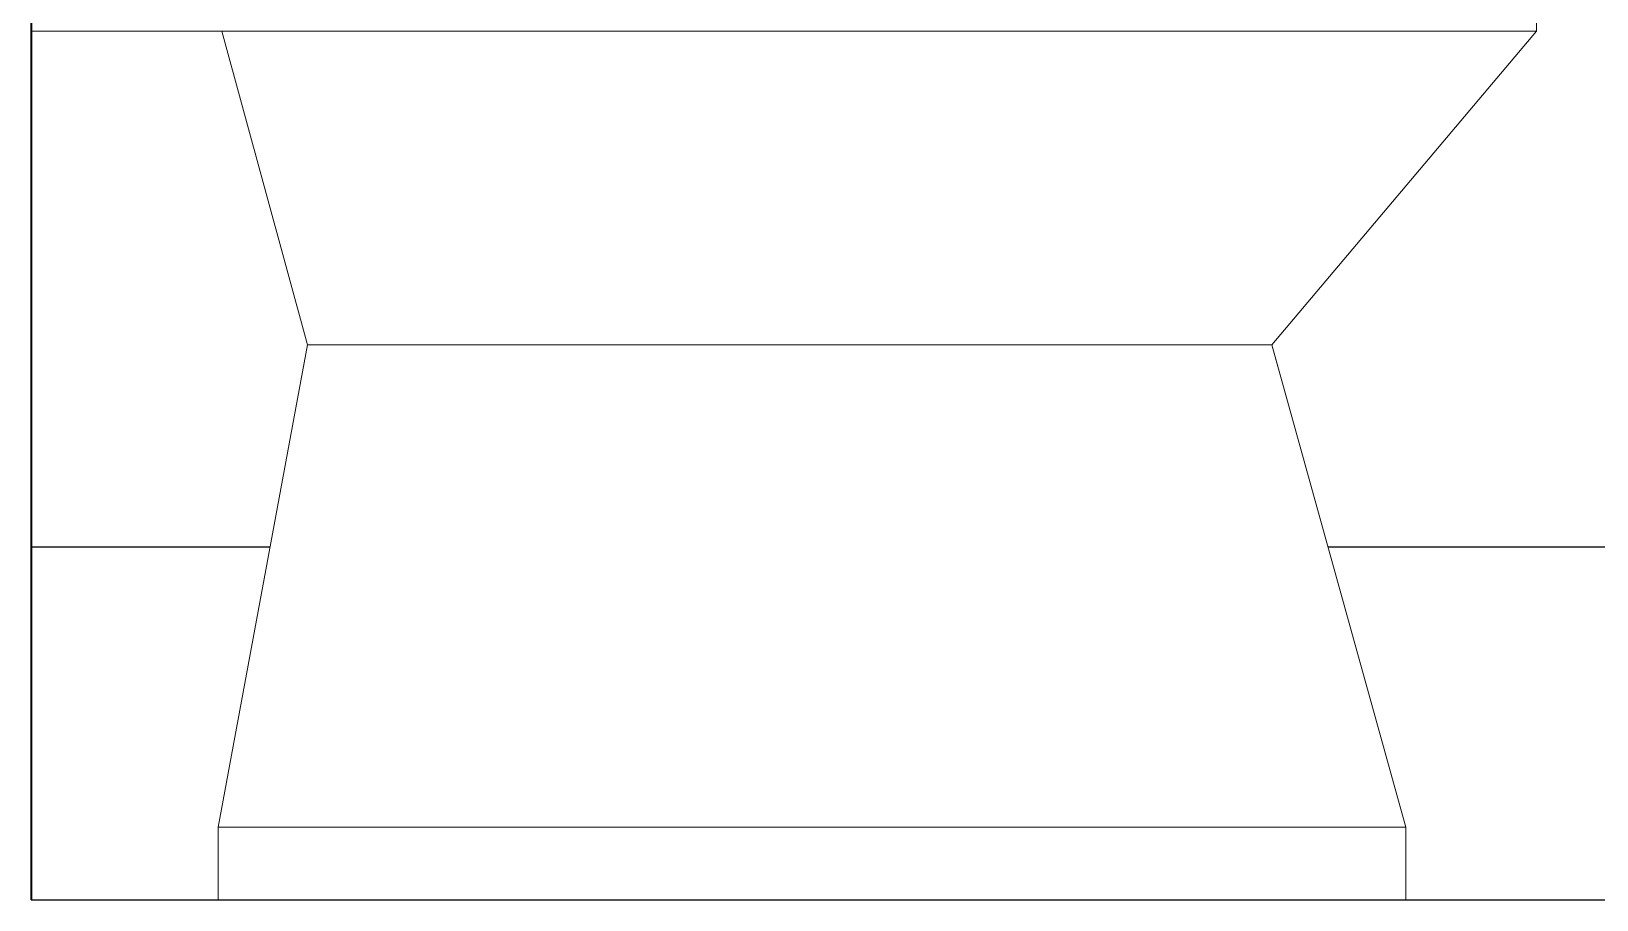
# Model space of a CAD drawing. Header units: millimetres. Extents: x 14397 to 67587, y -11631 to -8348.
# Drawn here: x 17802 to 18468, y -11297 to -10928 of the extents above; entities that cross this region are included whole.
import ezdxf

# ---------------------------------------------------------------- set-up
doc = ezdxf.new("R2010")
doc.units = ezdxf.units.MM
doc.header["$MEASUREMENT"] = 0
doc.linetypes.add('Wipeout_Contour', pattern=[1000, 0, -1000])
for name, color, linetype in [('NewA-Ee_25_10-M_WallsInternal', 7, 'Continuous'), ('NewA-Ee_30_40-M_Floors', 7, 'Continuous'), ('NewA-Ee_40_20-M_GeneralFFAndEInternalSanitary', 7, 'Continuous'), ('NewA-Zz_80_45_00-P_DetailInternal', 7, 'Continuous')]:
    doc.layers.add(name, color=color, linetype=linetype)

# ---------------------------------------------------------------- blocks, each defined once
blk = doc.blocks.new('Section Elem_11_2', base_point=(9310.24, -111297.47))
at = {"color": 254, "linetype": 'Wipeout_Contour', "lineweight": 0, "ltscale": 126276.057676}
blk.add_wipeout([(17883.13, -10928.24), (17802.11, -10928.24), (17802.11, -11297.47), (17881.49, -11297.47), (17881.49, -11266.7), (17919.47, -11061.57)], dxfattribs=at).dxf.layer = 'NewA-Ee_25_10-M_WallsInternal'
blk = doc.blocks.new('Section Elem_13_2', base_point=(9310.24, -111297.47))
at = {"color": 254, "linetype": 'Wipeout_Contour', "lineweight": 0, "ltscale": 86279.011114}
blk.add_wipeout([(18386.45, -11266.7), (18381.4, -11266.7), (18381.4, -11297.47), (18386.45, -11297.47)], dxfattribs=at).dxf.layer = 'NewA-Ee_40_20-M_GeneralFFAndEInternalSanitary'
at = {"color": 254, "linetype": 'Wipeout_Contour', "lineweight": 0, "ltscale": 86245.283795}
blk.add_wipeout([(18381.4, -11297.47), (18381.4, -11266.7), (18366.66, -11266.7), (18366.66, -11297.47)], dxfattribs=at).dxf.layer = 'NewA-Ee_40_20-M_GeneralFFAndEInternalSanitary'
at = {"color": 254, "linetype": 'Wipeout_Contour', "lineweight": 0, "ltscale": 86180.425017}
blk.add_wipeout([(18366.66, -11297.47), (18366.66, -11266.7), (18343.34, -11266.7), (18343.34, -11297.47)], dxfattribs=at).dxf.layer = 'NewA-Ee_40_20-M_GeneralFFAndEInternalSanitary'
at = {"color": 254, "linetype": 'Wipeout_Contour', "lineweight": 0, "ltscale": 86089.422438}
blk.add_wipeout([(18343.34, -11297.47), (18343.34, -11266.7), (18313.24, -11266.7), (18313.24, -11297.47)], dxfattribs=at).dxf.layer = 'NewA-Ee_40_20-M_GeneralFFAndEInternalSanitary'
at = {"color": 254, "linetype": 'Wipeout_Contour', "lineweight": 0, "ltscale": 85975.449752}
blk.add_wipeout([(18313.24, -11266.7), (18276.4, -11266.7), (18276.4, -11297.47), (18313.24, -11297.47)], dxfattribs=at).dxf.layer = 'NewA-Ee_40_20-M_GeneralFFAndEInternalSanitary'
at = {"color": 254, "linetype": 'Wipeout_Contour', "lineweight": 0, "ltscale": 85847.079982}
blk.add_wipeout([(18276.4, -11297.47), (18276.4, -11266.7), (18237.81, -11266.7), (18237.81, -11297.47)], dxfattribs=at).dxf.layer = 'NewA-Ee_40_20-M_GeneralFFAndEInternalSanitary'
at = {"color": 254, "linetype": 'Wipeout_Contour', "lineweight": 0, "ltscale": 85714.09028}
blk.add_wipeout([(18198.21, -11297.47), (18237.81, -11297.47), (18237.81, -11266.7), (18198.21, -11266.7)], dxfattribs=at).dxf.layer = 'NewA-Ee_40_20-M_GeneralFFAndEInternalSanitary'
at = {"color": 254, "linetype": 'Wipeout_Contour', "lineweight": 0, "ltscale": 85579.158486}
blk.add_wipeout([(18198.21, -11297.47), (18198.21, -11266.7), (18158.43, -11266.7), (18158.43, -11297.47)], dxfattribs=at).dxf.layer = 'NewA-Ee_40_20-M_GeneralFFAndEInternalSanitary'
at = {"color": 254, "linetype": 'Wipeout_Contour', "lineweight": 0, "ltscale": 85429.109224}
blk.add_wipeout([(18109.88, -11266.7), (18109.88, -11297.47), (18158.43, -11297.47), (18158.43, -11266.7)], dxfattribs=at).dxf.layer = 'NewA-Ee_40_20-M_GeneralFFAndEInternalSanitary'
at = {"color": 254, "linetype": 'Wipeout_Contour', "lineweight": 0, "ltscale": 85264.755379}
blk.add_wipeout([(18109.88, -11297.47), (18109.88, -11266.7), (18061.61, -11266.7), (18061.61, -11297.47)], dxfattribs=at).dxf.layer = 'NewA-Ee_40_20-M_GeneralFFAndEInternalSanitary'
at = {"color": 254, "linetype": 'Wipeout_Contour', "lineweight": 0, "ltscale": 85101.560822}
blk.add_wipeout([(18061.61, -11297.47), (18061.61, -11266.7), (18013.67, -11266.7), (18013.67, -11297.47)], dxfattribs=at).dxf.layer = 'NewA-Ee_40_20-M_GeneralFFAndEInternalSanitary'
at = {"color": 254, "linetype": 'Wipeout_Contour', "lineweight": 0, "ltscale": 84939.76058}
blk.add_wipeout([(18013.67, -11297.47), (18013.67, -11266.7), (17966.15, -11266.7), (17966.15, -11297.47)], dxfattribs=at).dxf.layer = 'NewA-Ee_40_20-M_GeneralFFAndEInternalSanitary'
at = {"color": 254, "linetype": 'Wipeout_Contour', "lineweight": 0, "ltscale": 84801.864143}
blk.add_wipeout([(17966.15, -11297.47), (17966.15, -11266.7), (17932.27, -11266.7), (17932.27, -11297.47)], dxfattribs=at).dxf.layer = 'NewA-Ee_40_20-M_GeneralFFAndEInternalSanitary'
at = {"color": 254, "linetype": 'Wipeout_Contour', "lineweight": 0, "ltscale": 84698.520044}
blk.add_wipeout([(17932.27, -11297.47), (17932.27, -11266.7), (17905.11, -11266.7), (17905.11, -11297.47)], dxfattribs=at).dxf.layer = 'NewA-Ee_40_20-M_GeneralFFAndEInternalSanitary'
at = {"color": 254, "linetype": 'Wipeout_Contour', "lineweight": 0, "ltscale": 84622.859674}
blk.add_wipeout([(17905.11, -11297.47), (17905.11, -11266.7), (17887.56, -11266.7), (17887.56, -11297.47)], dxfattribs=at).dxf.layer = 'NewA-Ee_40_20-M_GeneralFFAndEInternalSanitary'
at = {"color": 254, "linetype": 'Wipeout_Contour', "lineweight": 0, "ltscale": 84582.912265}
blk.add_wipeout([(17887.56, -11266.7), (17881.49, -11266.7), (17881.49, -11297.47), (17887.56, -11297.47)], dxfattribs=at).dxf.layer = 'NewA-Ee_40_20-M_GeneralFFAndEInternalSanitary'
at = {"color": 254, "linetype": 'Wipeout_Contour', "lineweight": 0, "ltscale": 63336.427292}
blk.add_wipeout([(17922.06, -11061.57), (17881.49, -11266.7), (17887.56, -11266.7)], dxfattribs=at).dxf.layer = 'NewA-Ee_40_20-M_GeneralFFAndEInternalSanitary'
at = {"color": 254, "linetype": 'Wipeout_Contour', "lineweight": 0, "ltscale": 63253.772297}
blk.add_wipeout([(17919.47, -11061.57), (17881.49, -11266.7), (17922.06, -11061.57)], dxfattribs=at).dxf.layer = 'NewA-Ee_40_20-M_GeneralFFAndEInternalSanitary'
at = {"layer": 'NewA-Ee_40_20-M_GeneralFFAndEInternalSanitary', "color": 1, "linetype": 'Continuous', "lineweight": 18}
blk.add_line((17881.49, -11297.47), (17881.49, -11266.7), dxfattribs=at)
at = {"color": 254, "linetype": 'Wipeout_Contour', "lineweight": 0, "ltscale": 63362.553929}
blk.add_wipeout([(17887.56, -11266.7), (17905.11, -11266.7), (17929.54, -11061.57)], dxfattribs=at).dxf.layer = 'NewA-Ee_40_20-M_GeneralFFAndEInternalSanitary'
at = {"color": 254, "linetype": 'Wipeout_Contour', "lineweight": 0, "ltscale": 63267.572658}
blk.add_wipeout([(17922.06, -11061.57), (17887.56, -11266.7), (17929.54, -11061.57)], dxfattribs=at).dxf.layer = 'NewA-Ee_40_20-M_GeneralFFAndEInternalSanitary'
at = {"layer": 'NewA-Ee_40_20-M_GeneralFFAndEInternalSanitary', "color": 1, "linetype": 'Continuous', "lineweight": 18}
blk.add_line((17887.56, -11266.7), (17881.49, -11266.7), dxfattribs=at)
at = {"color": 254, "linetype": 'Wipeout_Contour', "lineweight": 0, "ltscale": 63410.003974}
blk.add_wipeout([(17905.11, -11266.7), (17932.27, -11266.7), (17941.16, -11061.57)], dxfattribs=at).dxf.layer = 'NewA-Ee_40_20-M_GeneralFFAndEInternalSanitary'
at = {"color": 254, "linetype": 'Wipeout_Contour', "lineweight": 0, "ltscale": 63298.807663}
blk.add_wipeout([(17905.11, -11266.7), (17941.16, -11061.57), (17929.54, -11061.57)], dxfattribs=at).dxf.layer = 'NewA-Ee_40_20-M_GeneralFFAndEInternalSanitary'
at = {"layer": 'NewA-Ee_40_20-M_GeneralFFAndEInternalSanitary', "color": 1, "linetype": 'Continuous', "lineweight": 18}
blk.add_line((17905.11, -11266.7), (17887.56, -11266.7), dxfattribs=at)
at = {"color": 254, "linetype": 'Wipeout_Contour', "lineweight": 0, "ltscale": 63474.135406}
blk.add_wipeout([(17932.27, -11266.7), (17966.15, -11266.7), (17955.71, -11061.57)], dxfattribs=at).dxf.layer = 'NewA-Ee_40_20-M_GeneralFFAndEInternalSanitary'
at = {"color": 254, "linetype": 'Wipeout_Contour', "lineweight": 0, "ltscale": 63344.332872}
blk.add_wipeout([(17932.27, -11266.7), (17955.71, -11061.57), (17941.16, -11061.57)], dxfattribs=at).dxf.layer = 'NewA-Ee_40_20-M_GeneralFFAndEInternalSanitary'
at = {"color": 254, "linetype": 'Wipeout_Contour', "lineweight": 0, "ltscale": 63586.807461}
blk.add_wipeout([(17966.15, -11266.7), (18013.67, -11266.7), (18007.19, -11061.57)], dxfattribs=at).dxf.layer = 'NewA-Ee_40_20-M_GeneralFFAndEInternalSanitary'
at = {"layer": 'NewA-Ee_40_20-M_GeneralFFAndEInternalSanitary', "color": 1, "linetype": 'Continuous', "lineweight": 18}
blk.add_line((17932.27, -11266.7), (17905.11, -11266.7), dxfattribs=at)
at = {"color": 254, "linetype": 'Wipeout_Contour', "lineweight": 0, "ltscale": 63429.413139}
blk.add_wipeout([(17966.15, -11266.7), (18007.19, -11061.57), (17955.71, -11061.57)], dxfattribs=at).dxf.layer = 'NewA-Ee_40_20-M_GeneralFFAndEInternalSanitary'
at = {"color": 254, "linetype": 'Wipeout_Contour', "lineweight": 0, "ltscale": 63712.006132}
blk.add_wipeout([(18013.67, -11266.7), (18061.61, -11266.7), (18059.21, -11061.57)], dxfattribs=at).dxf.layer = 'NewA-Ee_40_20-M_GeneralFFAndEInternalSanitary'
at = {"layer": 'NewA-Ee_40_20-M_GeneralFFAndEInternalSanitary', "color": 1, "linetype": 'Continuous', "lineweight": 18}
blk.add_line((17966.15, -11266.7), (17932.27, -11266.7), dxfattribs=at)
at = {"color": 254, "linetype": 'Wipeout_Contour', "lineweight": 0, "ltscale": 63557.941906}
blk.add_wipeout([(18013.67, -11266.7), (18059.21, -11061.57), (18007.19, -11061.57)], dxfattribs=at).dxf.layer = 'NewA-Ee_40_20-M_GeneralFFAndEInternalSanitary'
at = {"layer": 'NewA-Ee_40_20-M_GeneralFFAndEInternalSanitary', "color": 1, "linetype": 'Continuous', "lineweight": 18}
blk.add_line((18013.67, -11266.7), (17966.15, -11266.7), dxfattribs=at)
at = {"color": 254, "linetype": 'Wipeout_Contour', "lineweight": 0, "ltscale": 63838.378991}
blk.add_wipeout([(18061.61, -11266.7), (18109.88, -11266.7), (18111.67, -11061.57)], dxfattribs=at).dxf.layer = 'NewA-Ee_40_20-M_GeneralFFAndEInternalSanitary'
at = {"color": 254, "linetype": 'Wipeout_Contour', "lineweight": 0, "ltscale": 63687.763308}
blk.add_wipeout([(18111.67, -11061.57), (18059.21, -11061.57), (18061.61, -11266.7)], dxfattribs=at).dxf.layer = 'NewA-Ee_40_20-M_GeneralFFAndEInternalSanitary'
at = {"layer": 'NewA-Ee_40_20-M_GeneralFFAndEInternalSanitary', "color": 1, "linetype": 'Continuous', "lineweight": 18}
blk.add_line((18061.61, -11266.7), (18013.67, -11266.7), dxfattribs=at)
at = {"color": 254, "linetype": 'Wipeout_Contour', "lineweight": 0, "ltscale": 63965.739604}
blk.add_wipeout([(18109.88, -11266.7), (18158.43, -11266.7), (18164.49, -11061.57)], dxfattribs=at).dxf.layer = 'NewA-Ee_40_20-M_GeneralFFAndEInternalSanitary'
at = {"color": 254, "linetype": 'Wipeout_Contour', "lineweight": 0, "ltscale": 63818.595885}
blk.add_wipeout([(18111.67, -11061.57), (18109.88, -11266.7), (18164.49, -11061.57)], dxfattribs=at).dxf.layer = 'NewA-Ee_40_20-M_GeneralFFAndEInternalSanitary'
at = {"layer": 'NewA-Ee_40_20-M_GeneralFFAndEInternalSanitary', "color": 1, "linetype": 'Continuous', "lineweight": 18}
blk.add_line((18109.88, -11266.7), (18061.61, -11266.7), dxfattribs=at)
at = {"color": 254, "linetype": 'Wipeout_Contour', "lineweight": 0, "ltscale": 64067.852829}
blk.add_wipeout([(18196.22, -11061.57), (18158.43, -11266.7), (18198.21, -11266.7)], dxfattribs=at).dxf.layer = 'NewA-Ee_40_20-M_GeneralFFAndEInternalSanitary'
at = {"color": 254, "linetype": 'Wipeout_Contour', "lineweight": 0, "ltscale": 63931.923434}
blk.add_wipeout([(18158.43, -11266.7), (18196.22, -11061.57), (18164.49, -11061.57)], dxfattribs=at).dxf.layer = 'NewA-Ee_40_20-M_GeneralFFAndEInternalSanitary'
at = {"layer": 'NewA-Ee_40_20-M_GeneralFFAndEInternalSanitary', "color": 1, "linetype": 'Continuous', "lineweight": 18}
blk.add_line((18158.43, -11266.7), (18109.88, -11266.7), dxfattribs=at)
at = {"color": 254, "linetype": 'Wipeout_Contour', "lineweight": 0, "ltscale": 64162.508131}
blk.add_wipeout([(18198.21, -11266.7), (18237.81, -11266.7), (18227.8, -11061.57)], dxfattribs=at).dxf.layer = 'NewA-Ee_40_20-M_GeneralFFAndEInternalSanitary'
at = {"color": 254, "linetype": 'Wipeout_Contour', "lineweight": 0, "ltscale": 64019.930716}
blk.add_wipeout([(18196.22, -11061.57), (18198.21, -11266.7), (18227.8, -11061.57)], dxfattribs=at).dxf.layer = 'NewA-Ee_40_20-M_GeneralFFAndEInternalSanitary'
at = {"color": 254, "linetype": 'Wipeout_Contour', "lineweight": 0, "ltscale": 64255.532077}
blk.add_wipeout([(18258.59, -11061.57), (18237.81, -11266.7), (18276.4, -11266.7)], dxfattribs=at).dxf.layer = 'NewA-Ee_40_20-M_GeneralFFAndEInternalSanitary'
at = {"layer": 'NewA-Ee_40_20-M_GeneralFFAndEInternalSanitary', "color": 1, "linetype": 'Continuous', "lineweight": 18}
blk.add_line((18198.21, -11266.7), (18158.43, -11266.7), dxfattribs=at)
at = {"color": 254, "linetype": 'Wipeout_Contour', "lineweight": 0, "ltscale": 64106.698623}
blk.add_wipeout([(18227.8, -11061.57), (18237.81, -11266.7), (18258.59, -11061.57)], dxfattribs=at).dxf.layer = 'NewA-Ee_40_20-M_GeneralFFAndEInternalSanitary'
at = {"color": 254, "linetype": 'Wipeout_Contour', "lineweight": 0, "ltscale": 64345.065465}
blk.add_wipeout([(18287.97, -11061.57), (18276.4, -11266.7), (18313.24, -11266.7)], dxfattribs=at).dxf.layer = 'NewA-Ee_40_20-M_GeneralFFAndEInternalSanitary'
at = {"layer": 'NewA-Ee_40_20-M_GeneralFFAndEInternalSanitary', "color": 1, "linetype": 'Continuous', "lineweight": 18}
blk.add_line((18237.81, -11266.7), (18198.21, -11266.7), dxfattribs=at)
at = {"color": 254, "linetype": 'Wipeout_Contour', "lineweight": 0, "ltscale": 64190.766154}
blk.add_wipeout([(18287.97, -11061.57), (18258.59, -11061.57), (18276.4, -11266.7)], dxfattribs=at).dxf.layer = 'NewA-Ee_40_20-M_GeneralFFAndEInternalSanitary'
at = {"color": 254, "linetype": 'Wipeout_Contour', "lineweight": 0, "ltscale": 64416.797418}
blk.add_wipeout([(18313.24, -11266.7), (18343.34, -11266.7), (18305.08, -11061.57)], dxfattribs=at).dxf.layer = 'NewA-Ee_40_20-M_GeneralFFAndEInternalSanitary'
at = {"layer": 'NewA-Ee_40_20-M_GeneralFFAndEInternalSanitary', "color": 1, "linetype": 'Continuous', "lineweight": 18}
blk.add_line((18276.4, -11266.7), (18237.81, -11266.7), dxfattribs=at)
at = {"color": 254, "linetype": 'Wipeout_Contour', "lineweight": 0, "ltscale": 64261.838784}
blk.add_wipeout([(18313.24, -11266.7), (18305.08, -11061.57), (18287.97, -11061.57)], dxfattribs=at).dxf.layer = 'NewA-Ee_40_20-M_GeneralFFAndEInternalSanitary'
at = {"color": 254, "linetype": 'Wipeout_Contour', "lineweight": 0, "ltscale": 64473.397233}
blk.add_wipeout([(18343.34, -11266.7), (18366.66, -11266.7), (18318.33, -11061.57)], dxfattribs=at).dxf.layer = 'NewA-Ee_40_20-M_GeneralFFAndEInternalSanitary'
at = {"color": 254, "linetype": 'Wipeout_Contour', "lineweight": 0, "ltscale": 64313.748622}
blk.add_wipeout([(18343.34, -11266.7), (18318.33, -11061.57), (18305.08, -11061.57)], dxfattribs=at).dxf.layer = 'NewA-Ee_40_20-M_GeneralFFAndEInternalSanitary'
at = {"layer": 'NewA-Ee_40_20-M_GeneralFFAndEInternalSanitary', "color": 1, "linetype": 'Continuous', "lineweight": 18}
blk.add_line((18313.24, -11266.7), (18276.4, -11266.7), dxfattribs=at)
at = {"color": 254, "linetype": 'Wipeout_Contour', "lineweight": 0, "ltscale": 64512.830029}
blk.add_wipeout([(18366.66, -11266.7), (18381.4, -11266.7), (18326.71, -11061.57)], dxfattribs=at).dxf.layer = 'NewA-Ee_40_20-M_GeneralFFAndEInternalSanitary'
at = {"color": 254, "linetype": 'Wipeout_Contour', "lineweight": 0, "ltscale": 64352.284121}
blk.add_wipeout([(18366.66, -11266.7), (18326.71, -11061.57), (18318.33, -11061.57)], dxfattribs=at).dxf.layer = 'NewA-Ee_40_20-M_GeneralFFAndEInternalSanitary'
at = {"color": 254, "linetype": 'Wipeout_Contour', "lineweight": 0, "ltscale": 64531.998344}
blk.add_wipeout([(18329.57, -11061.57), (18381.4, -11266.7), (18386.45, -11266.7)], dxfattribs=at).dxf.layer = 'NewA-Ee_40_20-M_GeneralFFAndEInternalSanitary'
at = {"layer": 'NewA-Ee_40_20-M_GeneralFFAndEInternalSanitary', "color": 1, "linetype": 'Continuous', "lineweight": 18}
blk.add_line((18386.45, -11297.47), (18386.45, -11266.7), dxfattribs=at)
at = {"color": 254, "linetype": 'Wipeout_Contour', "lineweight": 0, "ltscale": 64374.583951}
blk.add_wipeout([(18326.71, -11061.57), (18381.4, -11266.7), (18329.57, -11061.57)], dxfattribs=at).dxf.layer = 'NewA-Ee_40_20-M_GeneralFFAndEInternalSanitary'
at = {"layer": 'NewA-Ee_40_20-M_GeneralFFAndEInternalSanitary', "color": 1, "linetype": 'Continuous', "lineweight": 18}
for p, q in [((18343.34, -11266.7), (18313.24, -11266.7)), ((18366.66, -11266.7), (18343.34, -11266.7)), ((18381.4, -11266.7), (18366.66, -11266.7)), ((18386.45, -11266.7), (18381.4, -11266.7))]:
    blk.add_line(p, q, dxfattribs=at)
at = {"color": 254, "linetype": 'Wipeout_Contour', "lineweight": 0, "ltscale": 64218.513592}
blk.add_wipeout([(18326.71, -11061.57), (18413.96, -10928.24), (18318.33, -11061.57)], dxfattribs=at).dxf.layer = 'NewA-Ee_40_20-M_GeneralFFAndEInternalSanitary'
at = {"color": 254, "linetype": 'Wipeout_Contour', "lineweight": 0, "ltscale": 64248.99375}
blk.add_wipeout([(18326.71, -11061.57), (18434.94, -10928.24), (18413.96, -10928.24)], dxfattribs=at).dxf.layer = 'NewA-Ee_40_20-M_GeneralFFAndEInternalSanitary'
at = {"color": 254, "linetype": 'Wipeout_Contour', "lineweight": 0, "ltscale": 64171.404207}
blk.add_wipeout([(18380.79, -10928.24), (18305.08, -11061.57), (18318.33, -11061.57)], dxfattribs=at).dxf.layer = 'NewA-Ee_40_20-M_GeneralFFAndEInternalSanitary'
at = {"color": 254, "linetype": 'Wipeout_Contour', "lineweight": 0, "ltscale": 64195.391251}
blk.add_wipeout([(18380.79, -10928.24), (18318.33, -11061.57), (18413.96, -10928.24)], dxfattribs=at).dxf.layer = 'NewA-Ee_40_20-M_GeneralFFAndEInternalSanitary'
at = {"color": 254, "linetype": 'Wipeout_Contour', "lineweight": 0, "ltscale": 64108.480835}
blk.add_wipeout([(18287.97, -11061.57), (18305.08, -11061.57), (18337.97, -10928.24)], dxfattribs=at).dxf.layer = 'NewA-Ee_40_20-M_GeneralFFAndEInternalSanitary'
at = {"color": 254, "linetype": 'Wipeout_Contour', "lineweight": 0, "ltscale": 64030.39309}
blk.add_wipeout([(18293.84, -10928.24), (18258.59, -11061.57), (18287.97, -11061.57)], dxfattribs=at).dxf.layer = 'NewA-Ee_40_20-M_GeneralFFAndEInternalSanitary'
at = {"color": 254, "linetype": 'Wipeout_Contour', "lineweight": 0, "ltscale": 64118.91895}
blk.add_wipeout([(18337.97, -10928.24), (18305.08, -11061.57), (18380.79, -10928.24)], dxfattribs=at).dxf.layer = 'NewA-Ee_40_20-M_GeneralFFAndEInternalSanitary'
at = {"color": 254, "linetype": 'Wipeout_Contour', "lineweight": 0, "ltscale": 63939.410238}
blk.add_wipeout([(18227.8, -11061.57), (18258.59, -11061.57), (18247.6, -10928.24)], dxfattribs=at).dxf.layer = 'NewA-Ee_40_20-M_GeneralFFAndEInternalSanitary'
at = {"color": 254, "linetype": 'Wipeout_Contour', "lineweight": 0, "ltscale": 64029.85749}
blk.add_wipeout([(18293.84, -10928.24), (18287.97, -11061.57), (18337.97, -10928.24)], dxfattribs=at).dxf.layer = 'NewA-Ee_40_20-M_GeneralFFAndEInternalSanitary'
at = {"layer": 'NewA-Ee_40_20-M_GeneralFFAndEInternalSanitary', "color": 1, "linetype": 'Continuous', "lineweight": 18}
blk.add_line((18305.08, -11061.57), (18318.33, -11061.57), dxfattribs=at)
at = {"color": 254, "linetype": 'Wipeout_Contour', "lineweight": 0, "ltscale": 63845.856526}
blk.add_wipeout([(18200.16, -10928.24), (18196.22, -11061.57), (18227.8, -11061.57)], dxfattribs=at).dxf.layer = 'NewA-Ee_40_20-M_GeneralFFAndEInternalSanitary'
at = {"color": 254, "linetype": 'Wipeout_Contour', "lineweight": 0, "ltscale": 63927.038923}
blk.add_wipeout([(18247.6, -10928.24), (18258.59, -11061.57), (18293.84, -10928.24)], dxfattribs=at).dxf.layer = 'NewA-Ee_40_20-M_GeneralFFAndEInternalSanitary'
at = {"color": 254, "linetype": 'Wipeout_Contour', "lineweight": 0, "ltscale": 64246.234284}
blk.add_wipeout([(18326.71, -11061.57), (18329.57, -11061.57), (18434.94, -10928.24)], dxfattribs=at).dxf.layer = 'NewA-Ee_40_20-M_GeneralFFAndEInternalSanitary'
at = {"layer": 'NewA-Ee_40_20-M_GeneralFFAndEInternalSanitary', "color": 1, "linetype": 'Continuous', "lineweight": 18}
for p, q in [((18258.59, -11061.57), (18287.97, -11061.57)), ((18287.97, -11061.57), (18305.08, -11061.57))]:
    blk.add_line(p, q, dxfattribs=at)
at = {"color": 254, "linetype": 'Wipeout_Contour', "lineweight": 0, "ltscale": 63750.770476}
blk.add_wipeout([(18152.5, -10928.24), (18164.49, -11061.57), (18196.22, -11061.57)], dxfattribs=at).dxf.layer = 'NewA-Ee_40_20-M_GeneralFFAndEInternalSanitary'
at = {"color": 254, "linetype": 'Wipeout_Contour', "lineweight": 0, "ltscale": 63820.0515}
blk.add_wipeout([(18200.16, -10928.24), (18227.8, -11061.57), (18247.6, -10928.24)], dxfattribs=at).dxf.layer = 'NewA-Ee_40_20-M_GeneralFFAndEInternalSanitary'
at = {"color": 254, "linetype": 'Wipeout_Contour', "lineweight": 0, "ltscale": 64275.548591}
blk.add_wipeout([(18329.57, -11061.57), (18442.11, -10928.24), (18434.94, -10928.24)], dxfattribs=at).dxf.layer = 'NewA-Ee_40_20-M_GeneralFFAndEInternalSanitary'
at = {"layer": 'NewA-Ee_40_20-M_GeneralFFAndEInternalSanitary', "color": 1, "linetype": 'Continuous', "lineweight": 18}
for p, q in [((18227.8, -11061.57), (18258.59, -11061.57)), ((18318.33, -11061.57), (18326.71, -11061.57)), ((18326.71, -11061.57), (18329.57, -11061.57)), ((18386.45, -11266.7), (18329.57, -11061.57))]:
    blk.add_line(p, q, dxfattribs=at)
at = {"color": 254, "linetype": 'Wipeout_Contour', "lineweight": 0, "ltscale": 85703.656234}
blk.add_wipeout([(18442.11, -10897.47), (18434.94, -10897.47), (18434.94, -10928.24), (18442.11, -10928.24)], dxfattribs=at).dxf.layer = 'NewA-Ee_40_20-M_GeneralFFAndEInternalSanitary'
at = {"color": 254, "linetype": 'Wipeout_Contour', "lineweight": 0, "ltscale": 63711.240628}
blk.add_wipeout([(18152.5, -10928.24), (18196.22, -11061.57), (18200.16, -10928.24)], dxfattribs=at).dxf.layer = 'NewA-Ee_40_20-M_GeneralFFAndEInternalSanitary'
at = {"layer": 'NewA-Ee_40_20-M_GeneralFFAndEInternalSanitary', "color": 1, "linetype": 'Continuous', "lineweight": 18}
for p, q in [((18442.11, -10928.24), (18442.11, -10897.47)), ((18196.22, -11061.57), (18227.8, -11061.57))]:
    blk.add_line(p, q, dxfattribs=at)
at = {"color": 254, "linetype": 'Wipeout_Contour', "lineweight": 0, "ltscale": 85655.211931}
blk.add_wipeout([(18434.94, -10928.24), (18434.94, -10897.47), (18413.96, -10897.47), (18413.96, -10928.24)], dxfattribs=at).dxf.layer = 'NewA-Ee_40_20-M_GeneralFFAndEInternalSanitary'
at = {"color": 254, "linetype": 'Wipeout_Contour', "lineweight": 0, "ltscale": 63630.371212}
blk.add_wipeout([(18096.17, -10928.24), (18111.67, -11061.57), (18164.49, -11061.57)], dxfattribs=at).dxf.layer = 'NewA-Ee_40_20-M_GeneralFFAndEInternalSanitary'
at = {"layer": 'NewA-Ee_40_20-M_GeneralFFAndEInternalSanitary', "color": 1, "linetype": 'Continuous', "lineweight": 18}
blk.add_line((18442.11, -10928.24), (18434.94, -10928.24), dxfattribs=at)
at = {"color": 254, "linetype": 'Wipeout_Contour', "lineweight": 0, "ltscale": 85562.057254}
blk.add_wipeout([(18413.96, -10897.47), (18380.79, -10897.47), (18380.79, -10928.24), (18413.96, -10928.24)], dxfattribs=at).dxf.layer = 'NewA-Ee_40_20-M_GeneralFFAndEInternalSanitary'
at = {"color": 254, "linetype": 'Wipeout_Contour', "lineweight": 0, "ltscale": 63595.115124}
blk.add_wipeout([(18152.5, -10928.24), (18096.17, -10928.24), (18164.49, -11061.57)], dxfattribs=at).dxf.layer = 'NewA-Ee_40_20-M_GeneralFFAndEInternalSanitary'
at = {"layer": 'NewA-Ee_40_20-M_GeneralFFAndEInternalSanitary', "color": 1, "linetype": 'Continuous', "lineweight": 18}
for p, q in [((18434.94, -10928.24), (18413.96, -10928.24)), ((18164.49, -11061.57), (18196.22, -11061.57))]:
    blk.add_line(p, q, dxfattribs=at)
at = {"color": 254, "linetype": 'Wipeout_Contour', "lineweight": 0, "ltscale": 85431.373307}
blk.add_wipeout([(18380.79, -10928.24), (18380.79, -10897.47), (18337.97, -10897.47), (18337.97, -10928.24)], dxfattribs=at).dxf.layer = 'NewA-Ee_40_20-M_GeneralFFAndEInternalSanitary'
at = {"color": 254, "linetype": 'Wipeout_Contour', "lineweight": 0, "ltscale": 63493.875072}
blk.add_wipeout([(18111.67, -11061.57), (18041.67, -10928.24), (18059.21, -11061.57)], dxfattribs=at).dxf.layer = 'NewA-Ee_40_20-M_GeneralFFAndEInternalSanitary'
at = {"layer": 'NewA-Ee_40_20-M_GeneralFFAndEInternalSanitary', "color": 1, "linetype": 'Continuous', "lineweight": 18}
blk.add_line((18413.96, -10928.24), (18380.79, -10928.24), dxfattribs=at)
at = {"color": 254, "linetype": 'Wipeout_Contour', "lineweight": 0, "ltscale": 85281.930081}
blk.add_wipeout([(18337.97, -10928.24), (18337.97, -10897.47), (18293.84, -10897.47), (18293.84, -10928.24)], dxfattribs=at).dxf.layer = 'NewA-Ee_40_20-M_GeneralFFAndEInternalSanitary'
at = {"color": 254, "linetype": 'Wipeout_Contour', "lineweight": 0, "ltscale": 63455.196238}
blk.add_wipeout([(18041.67, -10928.24), (18111.67, -11061.57), (18096.17, -10928.24)], dxfattribs=at).dxf.layer = 'NewA-Ee_40_20-M_GeneralFFAndEInternalSanitary'
at = {"layer": 'NewA-Ee_40_20-M_GeneralFFAndEInternalSanitary', "color": 1, "linetype": 'Continuous', "lineweight": 18}
for p, q in [((18329.57, -11061.57), (18442.11, -10928.24)), ((18380.79, -10928.24), (18337.97, -10928.24)), ((18111.67, -11061.57), (18164.49, -11061.57))]:
    blk.add_line(p, q, dxfattribs=at)
at = {"color": 254, "linetype": 'Wipeout_Contour', "lineweight": 0, "ltscale": 85126.710277}
blk.add_wipeout([(18293.84, -10928.24), (18293.84, -10897.47), (18247.6, -10897.47), (18247.6, -10928.24)], dxfattribs=at).dxf.layer = 'NewA-Ee_40_20-M_GeneralFFAndEInternalSanitary'
at = {"color": 254, "linetype": 'Wipeout_Contour', "lineweight": 0, "ltscale": 63360.596647}
blk.add_wipeout([(18059.21, -11061.57), (17990, -10928.24), (18007.19, -11061.57)], dxfattribs=at).dxf.layer = 'NewA-Ee_40_20-M_GeneralFFAndEInternalSanitary'
at = {"layer": 'NewA-Ee_40_20-M_GeneralFFAndEInternalSanitary', "color": 1, "linetype": 'Continuous', "lineweight": 18}
blk.add_line((18337.97, -10928.24), (18293.84, -10928.24), dxfattribs=at)
at = {"color": 254, "linetype": 'Wipeout_Contour', "lineweight": 0, "ltscale": 84965.921689}
blk.add_wipeout([(18247.6, -10928.24), (18247.6, -10897.47), (18200.16, -10897.47), (18200.16, -10928.24)], dxfattribs=at).dxf.layer = 'NewA-Ee_40_20-M_GeneralFFAndEInternalSanitary'
at = {"color": 254, "linetype": 'Wipeout_Contour', "lineweight": 0, "ltscale": 63319.65423}
blk.add_wipeout([(17990, -10928.24), (18059.21, -11061.57), (18041.67, -10928.24)], dxfattribs=at).dxf.layer = 'NewA-Ee_40_20-M_GeneralFFAndEInternalSanitary'
at = {"layer": 'NewA-Ee_40_20-M_GeneralFFAndEInternalSanitary', "color": 1, "linetype": 'Continuous', "lineweight": 18}
for p, q in [((18293.84, -10928.24), (18247.6, -10928.24)), ((18059.21, -11061.57), (18111.67, -11061.57))]:
    blk.add_line(p, q, dxfattribs=at)
at = {"color": 254, "linetype": 'Wipeout_Contour', "lineweight": 0, "ltscale": 84802.797477}
blk.add_wipeout([(18200.16, -10928.24), (18200.16, -10897.47), (18152.5, -10897.47), (18152.5, -10928.24)], dxfattribs=at).dxf.layer = 'NewA-Ee_40_20-M_GeneralFFAndEInternalSanitary'
at = {"color": 254, "linetype": 'Wipeout_Contour', "lineweight": 0, "ltscale": 63231.501699}
blk.add_wipeout([(18007.19, -11061.57), (17942.07, -10928.24), (17955.71, -11061.57)], dxfattribs=at).dxf.layer = 'NewA-Ee_40_20-M_GeneralFFAndEInternalSanitary'
at = {"layer": 'NewA-Ee_40_20-M_GeneralFFAndEInternalSanitary', "color": 1, "linetype": 'Continuous', "lineweight": 18}
blk.add_line((18247.6, -10928.24), (18200.16, -10928.24), dxfattribs=at)
at = {"color": 254, "linetype": 'Wipeout_Contour', "lineweight": 0, "ltscale": 63190.195857}
blk.add_wipeout([(17942.07, -10928.24), (18007.19, -11061.57), (17990, -10928.24)], dxfattribs=at).dxf.layer = 'NewA-Ee_40_20-M_GeneralFFAndEInternalSanitary'
at = {"layer": 'NewA-Ee_40_20-M_GeneralFFAndEInternalSanitary', "color": 1, "linetype": 'Continuous', "lineweight": 18}
blk.add_line((18007.19, -11061.57), (18059.21, -11061.57), dxfattribs=at)
at = {"color": 254, "linetype": 'Wipeout_Contour', "lineweight": 0, "ltscale": 63153.809237}
blk.add_wipeout([(17955.71, -11061.57), (17917.35, -10928.24), (17941.16, -11061.57)], dxfattribs=at).dxf.layer = 'NewA-Ee_40_20-M_GeneralFFAndEInternalSanitary'
at = {"color": 254, "linetype": 'Wipeout_Contour', "lineweight": 0, "ltscale": 63084.376058}
blk.add_wipeout([(17955.71, -11061.57), (17942.07, -10928.24), (17917.35, -10928.24)], dxfattribs=at).dxf.layer = 'NewA-Ee_40_20-M_GeneralFFAndEInternalSanitary'
at = {"layer": 'NewA-Ee_40_20-M_GeneralFFAndEInternalSanitary', "color": 1, "linetype": 'Continuous', "lineweight": 18}
blk.add_line((17955.71, -11061.57), (18007.19, -11061.57), dxfattribs=at)
at = {"color": 254, "linetype": 'Wipeout_Contour', "lineweight": 0, "ltscale": 63115.508497}
blk.add_wipeout([(17898.68, -10928.24), (17929.54, -11061.57), (17941.16, -11061.57)], dxfattribs=at).dxf.layer = 'NewA-Ee_40_20-M_GeneralFFAndEInternalSanitary'
at = {"color": 254, "linetype": 'Wipeout_Contour', "lineweight": 0, "ltscale": 63035.118955}
blk.add_wipeout([(17898.68, -10928.24), (17941.16, -11061.57), (17917.35, -10928.24)], dxfattribs=at).dxf.layer = 'NewA-Ee_40_20-M_GeneralFFAndEInternalSanitary'
at = {"layer": 'NewA-Ee_40_20-M_GeneralFFAndEInternalSanitary', "color": 1, "linetype": 'Continuous', "lineweight": 18}
blk.add_line((17941.16, -11061.57), (17955.71, -11061.57), dxfattribs=at)
at = {"color": 254, "linetype": 'Wipeout_Contour', "lineweight": 0, "ltscale": 63089.253108}
blk.add_wipeout([(17887.07, -10928.24), (17922.06, -11061.57), (17929.54, -11061.57)], dxfattribs=at).dxf.layer = 'NewA-Ee_40_20-M_GeneralFFAndEInternalSanitary'
at = {"color": 254, "linetype": 'Wipeout_Contour', "lineweight": 0, "ltscale": 62999.526258}
blk.add_wipeout([(17898.68, -10928.24), (17887.07, -10928.24), (17929.54, -11061.57)], dxfattribs=at).dxf.layer = 'NewA-Ee_40_20-M_GeneralFFAndEInternalSanitary'
at = {"layer": 'NewA-Ee_40_20-M_GeneralFFAndEInternalSanitary', "color": 1, "linetype": 'Continuous', "lineweight": 18}
blk.add_line((17929.54, -11061.57), (17941.16, -11061.57), dxfattribs=at)
at = {"color": 254, "linetype": 'Wipeout_Contour', "lineweight": 0, "ltscale": 63077.224181}
blk.add_wipeout([(17883.13, -10928.24), (17919.47, -11061.57), (17922.06, -11061.57)], dxfattribs=at).dxf.layer = 'NewA-Ee_40_20-M_GeneralFFAndEInternalSanitary'
at = {"color": 254, "linetype": 'Wipeout_Contour', "lineweight": 0, "ltscale": 62980.026291}
blk.add_wipeout([(17883.13, -10928.24), (17922.06, -11061.57), (17887.07, -10928.24)], dxfattribs=at).dxf.layer = 'NewA-Ee_40_20-M_GeneralFFAndEInternalSanitary'
at = {"layer": 'NewA-Ee_40_20-M_GeneralFFAndEInternalSanitary', "color": 1, "linetype": 'Continuous', "lineweight": 18}
for p, q in [((17881.49, -11266.7), (17919.47, -11061.57)), ((17919.47, -11061.57), (17922.06, -11061.57)), ((17922.06, -11061.57), (17929.54, -11061.57))]:
    blk.add_line(p, q, dxfattribs=at)
at = {"color": 254, "linetype": 'Wipeout_Contour', "lineweight": 0, "ltscale": 84122.035943}
blk.add_wipeout([(17802.11, -10897.47), (17802.11, -10928.24), (18152.5, -10928.24), (18152.5, -10897.47)], dxfattribs=at).dxf.layer = 'NewA-Ee_40_20-M_GeneralFFAndEInternalSanitary'
at = {"layer": 'NewA-Ee_40_20-M_GeneralFFAndEInternalSanitary', "color": 1, "linetype": 'Continuous', "lineweight": 18}
for p, q in [((18152.5, -10928.24), (17802.11, -10928.24)), ((17919.47, -11061.57), (17883.13, -10928.24)), ((18152.5, -10928.24), (18152.26, -10928.24)), ((18200.16, -10928.24), (18152.5, -10928.24))]:
    blk.add_line(p, q, dxfattribs=at)
blk = doc.blocks.new('Section Elem_14_2', base_point=(9310.24, -111297.47))
at = {"layer": 'NewA-Ee_30_40-M_Floors', "linetype": 'Continuous'}
blk.add_line((17802.11, -11297.47), (19902.79, -11297.47), dxfattribs=at)
blk = doc.blocks.new('Section Elem_16_2', base_point=(9310.24, -111297.47))
at = {"layer": 'NewA-Ee_25_10-M_WallsInternal', "color": 92, "linetype": 'Continuous', "lineweight": 35}
blk.add_line((17802.11, -8857.47), (17802.11, -11297.47), dxfattribs=at)

msp = doc.modelspace()

# ---------------------------------------------------------------- block references
at = {"layer": 'NewA-Ee_25_10-M_WallsInternal', "lineweight": 0}
msp.add_blockref('Section Elem_11_2', (9310.24, -111297.47), dxfattribs=at)

# ---------------------------------------------------------------- next in the draw order: block references
at = {"layer": 'NewA-Ee_40_20-M_GeneralFFAndEInternalSanitary', "lineweight": 0}
msp.add_blockref('Section Elem_13_2', (9310.24, -111297.47), dxfattribs=at)

# ---------------------------------------------------------------- next in the draw order: linework, layer by layer
at = {"layer": 'NewA-Zz_80_45_00-P_DetailInternal', "linetype": 'Continuous'}
for p, q in [((17802.11, -11147.47), (17903.57, -11147.47)), ((18353.39, -11147.47), (19902.79, -11147.47))]:
    msp.add_line(p, q, dxfattribs=at)

# ---------------------------------------------------------------- next in the draw order: block references
at = {"layer": 'NewA-Ee_25_10-M_WallsInternal', "lineweight": 0}
msp.add_blockref('Section Elem_16_2', (9310.24, -111297.47), dxfattribs=at)
at = {"layer": 'NewA-Ee_30_40-M_Floors', "lineweight": 0}
msp.add_blockref('Section Elem_14_2', (9310.24, -111297.47), dxfattribs=at)

doc.saveas('drawing.dxf')
